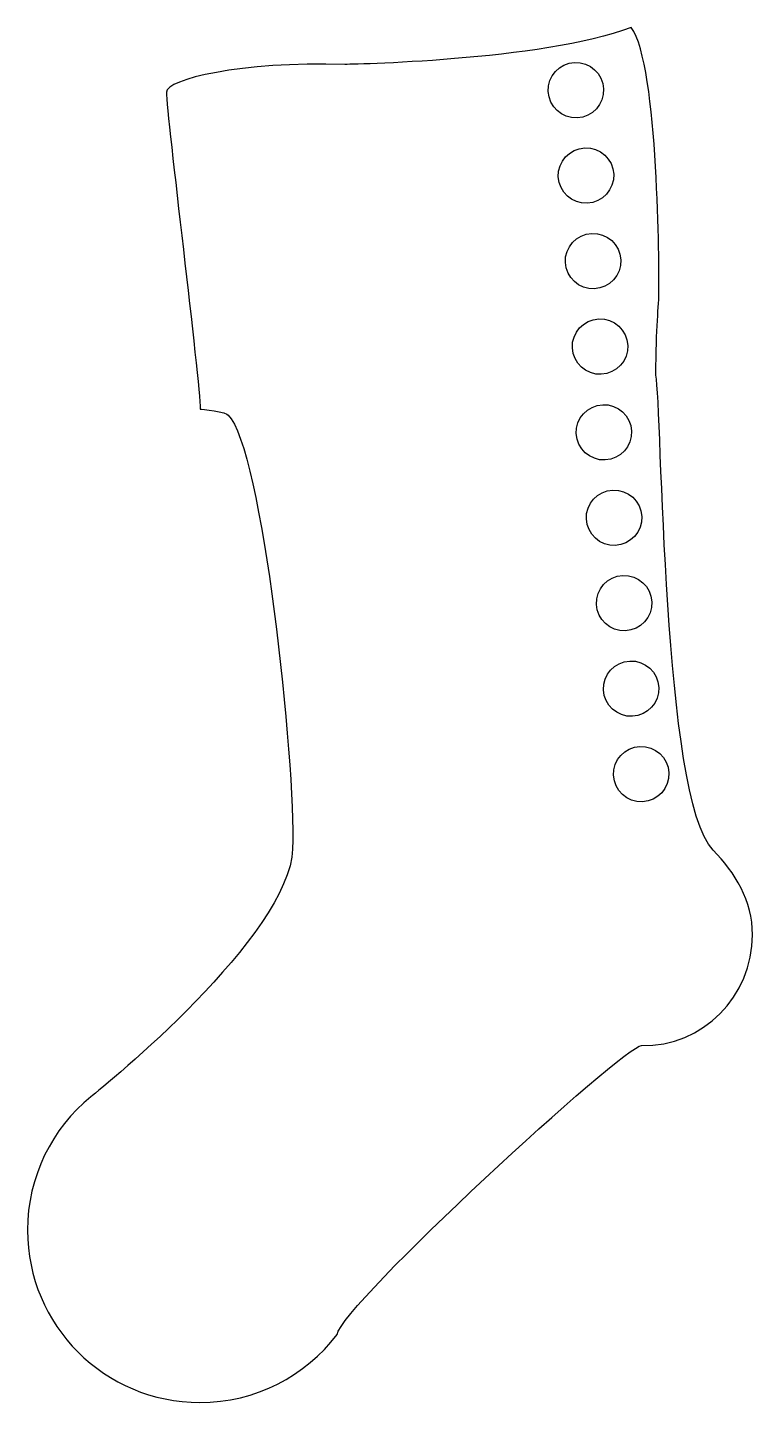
# Model space of a CAD drawing. Header units: centimetres. Extents: x -3.6 to 3.6, y -6.8 to 6.8.
import ezdxf

# ---------------------------------------------------------------- set-up
doc = ezdxf.new("R2010")
doc.units = ezdxf.units.CM
doc.header["$MEASUREMENT"] = 0
doc.layers.add('Camada 1', color=7, linetype='Continuous')

msp = doc.modelspace()

# ---------------------------------------------------------------- linework, layer by layer
at = {"layer": 'Camada 1'}
for points, knots in [([(-0.52604, -6.15681), (-0.83888, -6.56678), (-1.33246, -6.83115), (-1.88809, -6.83115), (-1.88809, -6.83115), (-2.83361, -6.83118), (-3.60013, -6.06463), (-3.60013, -5.11909), (-3.60013, -5.11909), (-3.60013, -4.58479), (-3.35531, -4.10761), (-2.97172, -3.79361), (-2.97172, -3.79361), (-2.83189, -3.68608), (-0.99745, -2.18791), (-0.96695, -1.33187), (-0.96695, -1.33187), (-0.93639, -0.47584), (-1.2726, 2.67321), (-1.60891, 2.97901), (-1.60891, 2.97901), (-1.60891, 3.00952), (-1.88416, 3.04005), (-1.88416, 3.04005), (-1.88416, 3.04005), (-1.88416, 3.28479), (-2.22047, 5.97515), (-2.22047, 6.18915), (-2.22047, 6.18915), (-2.22047, 6.31522), (-1.48681, 6.49488), (-0.44721, 6.46434), (-0.44721, 6.46434), (-0.44721, 6.46434), (1.50946, 6.49487), (2.39606, 6.83118), (2.39606, 6.83118), (2.67128, 6.46434), (2.67128, 4.38535), (2.67128, 4.23247), (2.67128, 4.23247), (2.67128, 4.04906), (2.64077, 3.86557), (2.64077, 3.37638), (2.64077, 3.37638), (2.70184, 3.07071), (2.7061, -0.83272), (3.20835, -1.34217), (3.20835, -1.34217), (3.4283, -1.56513), (3.60009, -1.84628), (3.60009, -2.1841), (3.60009, -2.1841), (3.60009, -2.79198), (3.10707, -3.29837), (2.49942, -3.28463), (2.49942, -3.28463), (2.32762, -3.28079), (-0.47781, -5.8567), (-0.52604, -6.15681)], [0, 0, 0, 0, 0.0625, 0.0625, 0.0625, 0.0625, 0.125, 0.125, 0.125, 0.125, 0.1875, 0.1875, 0.1875, 0.1875, 0.25, 0.25, 0.25, 0.25, 0.3125, 0.3125, 0.3125, 0.3125, 0.375, 0.375, 0.375, 0.375, 0.4375, 0.4375, 0.4375, 0.4375, 0.5, 0.5, 0.5, 0.5, 0.5625, 0.5625, 0.5625, 0.5625, 0.625, 0.625, 0.625, 0.625, 0.6875, 0.6875, 0.6875, 0.6875, 0.75, 0.75, 0.75, 0.75, 0.8125, 0.8125, 0.8125, 0.8125, 0.875, 0.875, 0.875, 0.875, 1, 1, 1, 1]), ([(1.85912, 5.93361), (2.01096, 5.94054), (2.12825, 6.06926), (2.1213, 6.22108), (2.1213, 6.22108), (2.11434, 6.37285), (1.98573, 6.49024), (1.83391, 6.48331), (1.83391, 6.48331), (1.68204, 6.4763), (1.56478, 6.34766), (1.57173, 6.19584), (1.57173, 6.19584), (1.57866, 6.044), (1.70728, 5.92663), (1.85912, 5.93361)], [0, 0, 0, 0, 0.2, 0.2, 0.2, 0.2, 0.4, 0.4, 0.4, 0.4, 0.6, 0.6, 0.6, 0.6, 1, 1, 1, 1]), ([(1.95916, 5.08509), (2.11111, 5.09202), (2.2284, 5.22074), (2.22144, 5.37253), (2.22144, 5.37253), (2.21448, 5.52432), (2.08589, 5.64172), (1.93394, 5.63479), (1.93394, 5.63479), (1.7822, 5.62778), (1.66481, 5.49914), (1.67176, 5.34735), (1.67176, 5.34735), (1.67883, 5.19548), (1.80742, 5.07811), (1.95916, 5.08509)], [0, 0, 0, 0, 0.2, 0.2, 0.2, 0.2, 0.4, 0.4, 0.4, 0.4, 0.6, 0.6, 0.6, 0.6, 1, 1, 1, 1]), ([(2.02877, 4.23512), (2.18072, 4.24213), (2.29801, 4.37077), (2.29108, 4.52264), (2.29108, 4.52264), (2.28412, 4.67443), (2.15553, 4.79183), (2.00356, 4.78482), (2.00356, 4.78482), (1.85185, 4.77789), (1.73445, 4.64922), (1.74138, 4.49735), (1.74138, 4.49735), (1.74842, 4.34558), (1.87703, 4.22819), (2.02877, 4.23512)], [0, 0, 0, 0, 0.2, 0.2, 0.2, 0.2, 0.4, 0.4, 0.4, 0.4, 0.6, 0.6, 0.6, 0.6, 1, 1, 1, 1]), ([(2.09838, 3.38515), (2.25025, 3.39221), (2.36762, 3.52091), (2.36066, 3.67265), (2.36066, 3.67265), (2.35375, 3.82439), (2.2249, 3.94189), (2.07319, 3.93498), (2.07319, 3.93498), (1.92145, 3.92802), (1.80395, 3.7992), (1.81088, 3.64746), (1.81088, 3.64746), (1.81795, 3.49571), (1.94667, 3.37821), (2.09838, 3.38515)], [0, 0, 0, 0, 0.2, 0.2, 0.2, 0.2, 0.4, 0.4, 0.4, 0.4, 0.6, 0.6, 0.6, 0.6, 1, 1, 1, 1]), ([(2.13746, 2.53387), (2.28917, 2.5408), (2.4067, 2.66952), (2.39977, 2.82126), (2.39977, 2.82126), (2.39271, 2.9731), (2.26399, 3.0905), (2.11225, 3.08354), (2.11225, 3.08354), (1.96054, 3.07658), (1.84301, 2.94789), (1.84997, 2.79602), (1.84997, 2.79602), (1.8569, 2.64429), (1.98572, 2.52676), (2.13746, 2.53387)], [0, 0, 0, 0, 0.2, 0.2, 0.2, 0.2, 0.4, 0.4, 0.4, 0.4, 0.6, 0.6, 0.6, 0.6, 1, 1, 1, 1]), ([(2.23763, 1.6853), (2.3895, 1.69226), (2.50687, 1.82085), (2.49994, 1.97282), (2.49994, 1.97282), (2.49298, 2.12456), (2.36416, 2.24195), (2.21244, 2.235), (2.21244, 2.235), (2.0607, 2.22794), (1.9432, 2.09935), (1.95016, 1.94761), (1.95016, 1.94761), (1.9572, 1.79566), (2.0859, 1.6784), (2.23763, 1.6853)], [0, 0, 0, 0, 0.2, 0.2, 0.2, 0.2, 0.4, 0.4, 0.4, 0.4, 0.6, 0.6, 0.6, 0.6, 1, 1, 1, 1]), ([(2.33778, 0.83678), (2.48952, 0.84374), (2.60702, 0.97243), (2.60009, 1.12417), (2.60009, 1.12417), (2.59303, 1.27601), (2.46431, 1.39338), (2.31259, 1.38648), (2.31259, 1.38648), (2.16075, 1.37952), (2.04335, 1.25083), (2.05031, 1.09896), (2.05031, 1.09896), (2.05719, 0.94725), (2.18604, 0.82972), (2.33778, 0.83678)], [0, 0, 0, 0, 0.2, 0.2, 0.2, 0.2, 0.4, 0.4, 0.4, 0.4, 0.6, 0.6, 0.6, 0.6, 1, 1, 1, 1]), ([(2.40742, -0.01311), (2.55913, -0.00618), (2.67666, 0.12241), (2.6697, 0.27428), (2.6697, 0.27428), (2.66264, 0.4261), (2.53394, 0.54352), (2.38223, 0.53646), (2.38223, 0.53646), (2.23036, 0.5295), (2.11299, 0.40089), (2.1199, 0.24907), (2.1199, 0.24907), (2.12683, 0.09722), (2.25557, -0.02007), (2.40742, -0.01311)], [0, 0, 0, 0, 0.2, 0.2, 0.2, 0.2, 0.4, 0.4, 0.4, 0.4, 0.6, 0.6, 0.6, 0.6, 1, 1, 1, 1]), ([(2.50756, -0.86176), (2.6593, -0.8547), (2.7768, -0.72598), (2.76974, -0.57424), (2.76974, -0.57424), (2.76278, -0.42242), (2.63409, -0.305), (2.48238, -0.31196), (2.48238, -0.31196), (2.33051, -0.31889), (2.21314, -0.44772), (2.22005, -0.59946), (2.22005, -0.59946), (2.227, -0.75119), (2.35574, -0.86869), (2.50756, -0.86176)], [0, 0, 0, 0, 0.2, 0.2, 0.2, 0.2, 0.4, 0.4, 0.4, 0.4, 0.6, 0.6, 0.6, 0.6, 1, 1, 1, 1])]:
    msp.add_open_spline(points, degree=3, knots=knots, dxfattribs=at)

doc.saveas('drawing.dxf')
